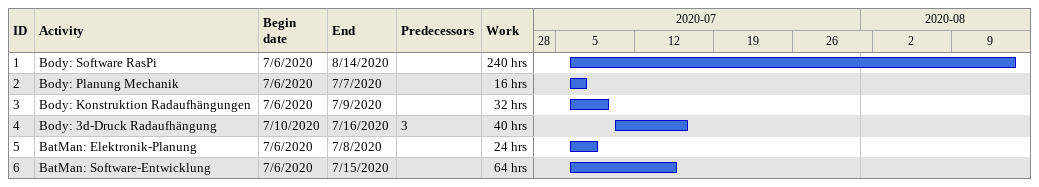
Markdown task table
| ID | Task | Start | Finish | Predecessors | Work (h) |
|---|---|---|---|---|---|
| 1 | Body: Software RasPi | 2020-07-06 | 2020-08-14 |  | 240 |
| 2 | Body: Planung Mechanik | 2020-07-06 | 2020-07-07 |  | 16 |
| 3 | Body: Konstruktion Radaufhängungen | 2020-07-06 | 2020-07-09 |  | 32 |
| 4 | Body: 3d-Druck Radaufhängung | 2020-07-10 | 2020-07-16 | 3 | 40 |
| 5 | BatMan: Elektronik-Planung | 2020-07-06 | 2020-07-08 |  | 24 |
| 6 | BatMan: Software-Entwicklung | 2020-07-06 | 2020-07-15 |  | 64 |
